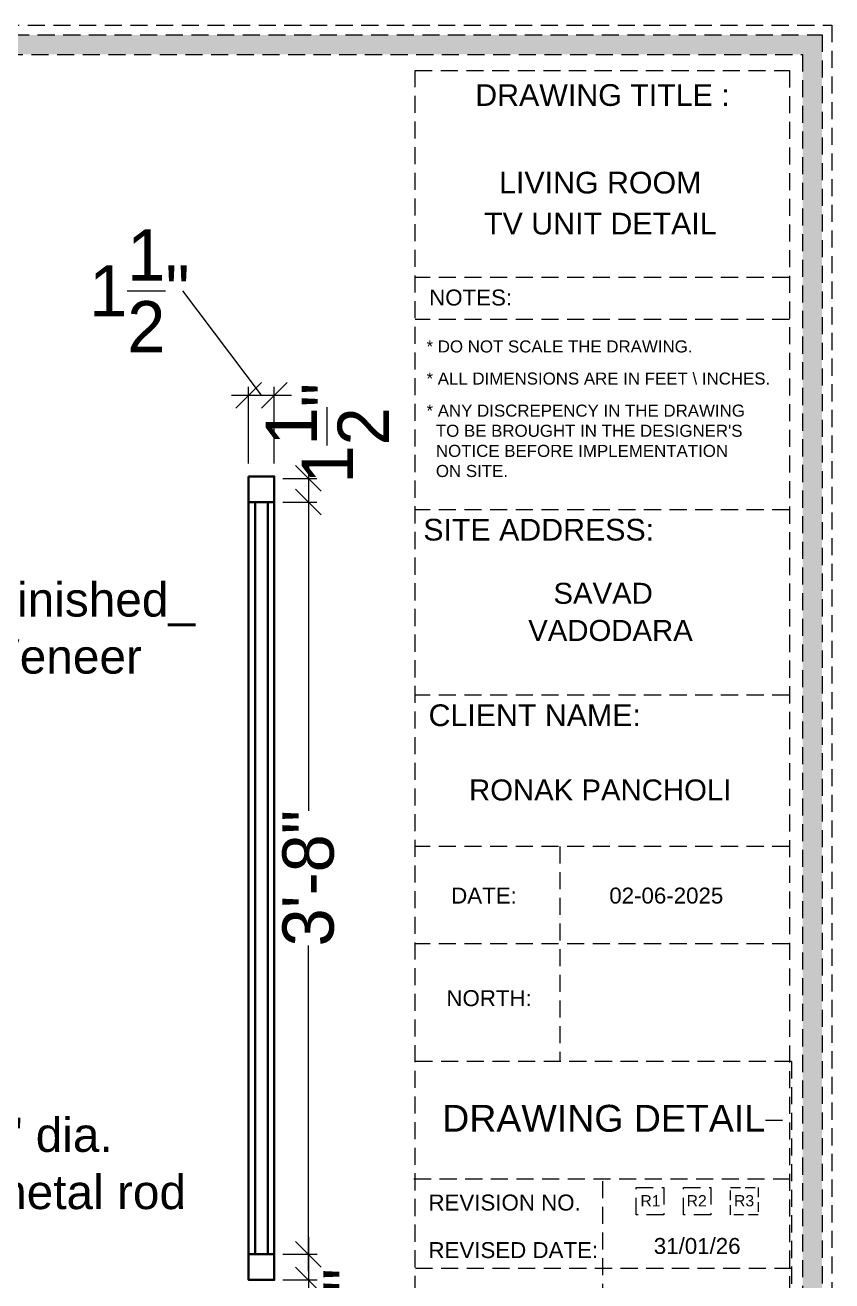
# Model space of a CAD drawing. Header units: millimetres. Extents: x 35877 to 3066687, y -650199 to -40525.
# Drawn here: x 149053.9 to 149101.1, y -179031.3 to -178957.9 of the extents above; entities that cross this region are included whole.
import ezdxf
from ezdxf import colors
from ezdxf.entities.mleader import LeaderData, LeaderLine
from ezdxf.enums import TextEntityAlignment as Align
from ezdxf.math import Vec2, Vec3

# ---------------------------------------------------------------- set-up
doc = ezdxf.new("R2010")
doc.units = ezdxf.units.MM
doc.header["$MEASUREMENT"] = 0
doc.header["$PDMODE"] = 35
doc.linetypes.add('DASHED', pattern=[0.75, 0.5, -0.25])
doc.linetypes.add('DASHEDX2', pattern=[1.5, 1, -0.5])
doc.layers.get('Defpoints').update_dxf_attribs({"color": 220})
for name, color, linetype, lineweight in [('dim05', 1, 'Continuous', 13), ('Dimension', 10, 'DASHEDX2', 20), ('FURNITURE', 32, 'Continuous', 9), ('furniture dimensions', 1, 'DASHED', 0), ('NAME PLATE', 7, 'Continuous', 25), ('wall', 7, 'Continuous', 30)]:
    doc.layers.add(name, color=color, linetype=linetype, lineweight=lineweight)
doc.styles.add('Arial', font='arial.ttf')
doc.styles.add('century g', font='GOTHIC.TTF')
doc.styles.get("Standard").update_dxf_attribs({"font": 'arial.ttf', "height": 6})
doc.dimstyles.new('Archana', dxfattribs={"dimtxt": 2, "dimasz": 0.75, "dimexe": 0.5, "dimexo": 0.5, "dimgap": 0, "dimtad": 0, "dimzin": 0, "dimdsep": 46, "dimlunit": 4, "dimtxsty": 'century g', "dimblk": 'OBLIQUE', "dimcen": 0, "dimdle": 1, "dimclrd": 256, "dimclre": 256, "dimclrt": 256, "dimadec": 0, "dimazin": 0, "dimtfac": 1, "dimtofl": 0, "dimtmove": 1, "dimatfit": 3, "dimfxl": 1, "dimfxlon": 1, "dimtolj": 1, "dimtzin": 0, "dimlwd": -1, "dimlwe": -1, "dimarcsym": 0})

# ---------------------------------------------------------------- blocks, each defined once
blk = doc.blocks.new('aggerg')
at = {"layer": 'Dimension', "color": 42, "true_color": 0xd39e00}
blk.add_lwpolyline([(-1.40991884363757, 1.409918843638991), (1.40991884363757, 1.409918843638991), (1.40991884363757, -1.409918843638991), (-1.40991884363757, -1.409918843638991)], close=True, dxfattribs=at)
at = {"layer": 'NAME PLATE', "lineweight": 0, "insert": (-0.03465492800751235, 0.6240330650325632), "char_height": 1.150668992558973, "width": 2.245794266661655, "attachment_point": 2, "style": 'Arial'}
blk.add_mtext('R3', dxfattribs=at)
blk = doc.blocks.new('_Oblique')
at = {"layer": 'wall', "color": 0, "lineweight": -2}
blk.add_line((-0.5, -0.5), (0.5, 0.5), dxfattribs=at)
blk = doc.blocks.new('*D748')
at = {"layer": 'Defpoints', "color": 0, "linetype": 'Continuous', "lineweight": 0, "transparency": 16777216}
for p in [(149068.455967084, -178979.5445813159), (149066.955967084, -178984.4121923815), (149068.455967084, -178984.4121923815)]:
    blk.add_point(p, dxfattribs=at)
at = {"layer": 'furniture dimensions', "color": 5, "linetype": 'Continuous', "transparency": 16777216}
for p, q in [((149067.705967084, -178979.5445813159), (149063.1101094692, -178973.4404083401)), ((149068.455967084, -178983.5445813159), (149068.455967084, -178979.0445813159)), ((149065.955967084, -178979.5445813159), (149069.455967084, -178979.5445813159))]:
    blk.add_line(p, q, dxfattribs=at)
at = {"layer": 'furniture dimensions', "color": 5, "linetype": 'ByBlock', "transparency": 16777216}
blk.add_line((149066.955967084, -178983.5445813159), (149066.955967084, -178979.0445813159), dxfattribs=at)
at = {"layer": 'furniture dimensions', "color": 5, "linetype": 'Continuous', "transparency": 16777216, "xscale": 1.5, "yscale": 1.5, "zscale": 1.5, "rotation": 180}
blk.add_blockref('_Oblique', (149066.955967084, -178979.5445813159), dxfattribs=at)
at = {"layer": 'furniture dimensions', "color": 5, "linetype": 'Continuous', "transparency": 16777216, "xscale": 1.5, "yscale": 1.5, "zscale": 1.5}
blk.add_blockref('_Oblique', (149068.455967084, -178979.5445813159), dxfattribs=at)
at = {"layer": 'furniture dimensions', "linetype": 'Continuous', "lineweight": 0, "transparency": 16777216, "insert": (149060.5669415562, -178973.4404083401), "char_height": 3, "attachment_point": 5, "style": 'century g'}
blk.add_mtext('\\A1;1{\\H1x;\\S1/2;}"', dxfattribs=at)
blk = doc.blocks.new('*D749')
at = {"layer": 'Defpoints', "color": 0, "linetype": 'Continuous', "lineweight": 0, "transparency": 16777216}
for p in [(149068.455967084, -178984.4121923816), (149068.455967084, -178985.7954844599), (149070.4509698262, -178985.7954844599)]:
    blk.add_point(p, dxfattribs=at)
at = {"layer": 'furniture dimensions', "color": 5, "linetype": 'Continuous', "transparency": 16777216}
for p, q in [((149070.4509698262, -178983.4121923816), (149070.4509698262, -178986.7954844599)), ((149068.955967084, -178985.7954844599), (149070.9509698262, -178985.7954844599))]:
    blk.add_line(p, q, dxfattribs=at)
at = {"layer": 'furniture dimensions', "color": 5, "linetype": 'ByBlock', "transparency": 16777216}
blk.add_line((149068.955967084, -178984.4121923816), (149070.9509698262, -178984.4121923816), dxfattribs=at)
at = {"layer": 'furniture dimensions', "color": 5, "linetype": 'Continuous', "transparency": 16777216, "xscale": 1.5, "yscale": 1.5, "zscale": 1.5}
for p, rotation in [((149070.4509698262, -178984.4121923816), 90), ((149070.4509698262, -178985.7954844599), 270)]:
    blk.add_blockref('_Oblique', p, dxfattribs=dict(at, rotation=rotation))
at = {"layer": 'furniture dimensions', "linetype": 'Continuous', "lineweight": 0, "transparency": 16777216, "insert": (149071.5576497879, -178981.7698819286), "char_height": 3, "attachment_point": 5, "rotation": 90, "style": 'century g'}
blk.add_mtext('\\A1;1{\\H1x;\\S1/2;}"', dxfattribs=at)
blk = doc.blocks.new('*D750')
at = {"layer": 'Defpoints', "color": 0, "linetype": 'Continuous', "lineweight": 0, "transparency": 16777216}
for p in [(149068.455967084, -178985.7954844599), (149068.455967084, -179029.7685414259), (149070.4509698263, -179029.7685414259)]:
    blk.add_point(p, dxfattribs=at)
at = {"layer": 'furniture dimensions', "color": 5, "linetype": 'Continuous', "transparency": 16777216}
for p, q in [((149070.4509698263, -178984.7954844599), (149070.4509698263, -179003.8377573345)), ((149070.4509698263, -179030.7685414259), (149070.4509698263, -179011.7262685513)), ((149068.955967084, -179029.7685414259), (149070.9509698263, -179029.7685414259))]:
    blk.add_line(p, q, dxfattribs=at)
at = {"layer": 'furniture dimensions', "color": 5, "linetype": 'ByBlock', "transparency": 16777216}
blk.add_line((149068.955967084, -178985.7954844599), (149070.9509698263, -178985.7954844599), dxfattribs=at)
at = {"layer": 'furniture dimensions', "color": 5, "linetype": 'Continuous', "transparency": 16777216, "xscale": 1.5, "yscale": 1.5, "zscale": 1.5}
for p, rotation in [((149070.4509698263, -178985.7954844599), 90), ((149070.4509698263, -179029.7685414259), 270)]:
    blk.add_blockref('_Oblique', p, dxfattribs=dict(at, rotation=rotation))
at = {"layer": 'furniture dimensions', "linetype": 'Continuous', "lineweight": 0, "transparency": 16777216, "insert": (149070.4509698263, -179007.7820129429), "char_height": 3, "attachment_point": 5, "rotation": 90, "style": 'century g'}
blk.add_mtext('\\A1;3\'-8"', dxfattribs=at)
blk = doc.blocks.new('*D751')
at = {"layer": 'Defpoints', "color": 0, "linetype": 'Continuous', "lineweight": 0, "transparency": 16777216}
for p in [(149068.455967084, -179029.7685414259), (149068.455967084, -179031.2685414259), (149070.4559670843, -179031.2685414259)]:
    blk.add_point(p, dxfattribs=at)
at = {"layer": 'furniture dimensions', "color": 5, "linetype": 'Continuous', "transparency": 16777216}
for p, q in [((149070.4559670843, -179028.7685414259), (149070.4559670843, -179032.2685414259)), ((149068.955967084, -179031.2685414259), (149070.9559670843, -179031.2685414259))]:
    blk.add_line(p, q, dxfattribs=at)
at = {"layer": 'furniture dimensions', "color": 5, "linetype": 'ByBlock', "transparency": 16777216}
blk.add_line((149068.955967084, -179029.7685414259), (149070.9559670843, -179029.7685414259), dxfattribs=at)
at = {"layer": 'furniture dimensions', "color": 5, "linetype": 'Continuous', "transparency": 16777216, "xscale": 1.5, "yscale": 1.5, "zscale": 1.5}
for p, rotation in [((149070.4559670843, -179029.7685414259), 90), ((149070.4559670843, -179031.2685414259), 270)]:
    blk.add_blockref('_Oblique', p, dxfattribs=dict(at, rotation=rotation))
at = {"layer": 'furniture dimensions', "linetype": 'Continuous', "lineweight": 0, "transparency": 16777216, "insert": (149072.8184228472, -179033.5274496406), "char_height": 3, "attachment_point": 5, "rotation": 90, "style": 'century g'}
blk.add_mtext('\\A1;1{\\H1x;\\S1/2;}"', dxfattribs=at)

msp = doc.modelspace()

# ---------------------------------------------------------------- hatches: boundary and pattern name
at = {"layer": 'Dimension', "true_color": 0xd39e00, "transparency": 33554687}
h = msp.add_hatch(color=42, dxfattribs=at)
h.paths.add_polyline_path([(148937.6148706974, -178958.4764476588), (148937.6148706974, -179073.1232047863), (149100.4942104669, -179073.1232047863), (149100.4942104669, -178958.4764476588)])
h.paths.add_polyline_path([(148938.7579897614, -178959.6195667229), (149099.3510914028, -178959.6195667229), (149099.3510914028, -179071.9800857223), (148938.7579897614, -179071.9800857223)], flags=16)

# ---------------------------------------------------------------- linework, layer by layer
at = {"layer": 'Dimension', "color": 42, "true_color": 0xd39e00, "transparency": 33554687}
for p, q in [((149098.5772122653, -178972.6537355033, 0.2670977910036664), (149076.6910297277, -178972.6537355033, 0.2670977910036664)), ((149098.5772122653, -178975.1193757902, 0.2670977910036664), (149076.6910297277, -178975.1193757902, 0.2670977910036664)), ((149098.5772122653, -178986.2428716457, 0.2670977910036664), (149076.6910297277, -178986.2428716457, 0.2670977910036664)), ((149098.5772122653, -178997.0911500612, 0.2670977910036664), (149076.6910297277, -178997.0911500612, 0.2670977910036664)), ((149098.5772122653, -179005.9306086751, 0.2670977910036664), (149076.6910297277, -179005.9306086751, 0.2670977910036664)), ((149085.1590036848, -179005.9306086751, 0.2670977910036664), (149085.1590036848, -179018.495291068, 0.2670977910036664)), ((149098.5772122653, -179011.6179893953, 0.2670977910036664), (149076.6910297277, -179011.6179893953, 0.2670977910036664)), ((149098.7098004041, -179018.495291068, 0.2670977910036664), (149076.6233634625, -179018.495291068, 0.2670977910036664)), ((149098.7098004041, -179018.495291068, 0.2670977910036664), (149098.7098004041, -179038.4998746886, 0.2670977910036664)), ((149097.1863468722, -179021.9246482601, 0.2670977910036664), (149098.7098004041, -179021.9246482601, 0.2670977910036664)), ((149076.6233634625, -179025.3540054522, 0.2670977910036664), (149098.7098004041, -179025.3540054522, 0.2670977910036664)), ((149087.6665819332, -179038.4998746886, 0.2670977910036664), (149087.6665819332, -179025.3540054522, 0.2670977910036664)), ((149098.7098004041, -179030.6123531468, 0.2670977910036664), (149076.6233634625, -179030.6123531468, 0.2670977910036664))]:
    msp.add_line(p, q, dxfattribs=at)
at = {"layer": 'Dimension', "color": 42, "true_color": 0xd39e00, "transparency": 33554687, "elevation": 0.2670977910036664}
for points in [[(148937.0433111653, -178957.9048881268), (149101.0657699989, -178957.9048881268), (149101.0657699989, -179073.6947643184), (148937.0433111653, -179073.6947643184)], [(148937.6148706974, -178958.4764476588), (149100.4942104669, -178958.4764476588), (149100.4942104669, -179073.1232047863), (148937.6148706974, -179073.1232047863)], [(148938.7579897614, -178959.6195667229), (149099.3510914028, -178959.6195667229), (149099.3510914028, -179071.9800857223), (148938.7579897614, -179071.9800857223)], [(149076.6910297277, -179071.0392862638), (149076.6910297277, -178960.5603661814), (149098.5772122653, -178960.5603661814), (149098.5772122653, -179071.0392862638)], [(149089.6215339965, -179025.8627398214), (149091.2332391054, -179025.8627398214), (149091.2332391054, -179027.4744449304), (149089.6215339965, -179027.4744449304)], [(149092.3823386142, -179025.8627398214), (149093.994043723, -179025.8627398214), (149093.994043723, -179027.4744449304), (149092.3823386142, -179027.4744449304)]]:
    msp.add_lwpolyline(points, close=True, dxfattribs=at)
at = {"layer": 'FURNITURE', "color": 18, "lineweight": 30, "true_color": 0x000000, "transparency": 33554687}
for p, q in [((149066.950969826, -178985.7954844599), (149068.455967084, -178985.7954844599)), ((149066.9559488269, -179029.7685414258), (149068.4559488269, -179029.7685414258))]:
    msp.add_line(p, q, dxfattribs=at)
msp.add_lwpolyline([(149066.955967084, -178984.2954844599), (149068.455967084, -178984.2954844599), (149068.455967084, -179031.2685414258), (149066.955967084, -179031.2685414258)], close=True, dxfattribs=at)
at = {"layer": 'furniture dimensions', "color": 42, "linetype": 'Continuous', "lineweight": 30, "true_color": 0xd39e00, "transparency": 33554687}
for p, q in [((149067.3293431903, -178985.7954844599), (149067.3309488267, -179029.7685414258)), ((149068.0793431907, -178985.7954844599), (149068.0809488272, -179029.7685414258))]:
    msp.add_line(p, q, dxfattribs=at)

# ---------------------------------------------------------------- block references
at = {"layer": 'NAME PLATE', "transparency": 33554687, "xscale": 0.5715595320167932, "yscale": 0.5715595320167932, "zscale": 0.5715595320167932}
msp.add_blockref('aggerg', (149095.9489957863, -179026.6685923759, 0.2670977910036664), dxfattribs=at)

# ---------------------------------------------------------------- texts
at = {"layer": 'NAME PLATE', "transparency": 33554687, "style": 'Arial'}
for s, height, p in [('DRAWING TITLE : ', 1.269710009649865, (149087.8936200984, -178962.6277807068, 0.2670977910036664)), ('LIVING ROOM', 1.269710009649865, (149087.519292033, -178967.7499311173, 0.2670977910036664)), ('TV UNIT DETAIL', 1.269710009649865, (149087.5247849789, -178970.1445254767, 0.2670977910036664)), ('NOTES:', 0.9329272161449639, (149079.9376317377, -178974.2984908734, 0.2670977910036664)), ('SITE ADDRESS:', 1.269710009649865, (149083.9189314119, -178988.0417000428, 0.2670977910036664)), (' SAVAD ', 1.227411706866641, (149087.6877128854, -178991.7408127497, 0.2089718480854303)), ('VADODARA', 1.227411706866641, (149088.1181653444, -178993.9115112296, 0.2089718480854303)), ('CLIENT NAME:', 1.269710009649865, (149083.6875364083, -178998.8899784584, 0.2670977910036664)), ('RONAK PANCHOLI    ', 1.227411706866641, (149088.4675519577, -179003.2380171337, 0.2089718480854303)), ('DATE:', 0.9329272161449639, (149080.7200122572, -179009.2659539091, 0.2670977910036664)), ('02-06-2025', 0.9329272161449639, (149091.3816928674, -179009.2659539091, 0.2670977910036664)), ('NORTH:', 0.9329272161449639, (149081.0177910681, -179015.2636048275, 0.2670977910036664)), ('DRAWING DETAIL', 1.569774385437401, (149087.7183500122, -179022.605561091, 0.2670977910036664)), ('REVISION NO.', 0.9329272161449639, (149081.9247008288, -179027.2133081268, 0.2670977910036664)), ('REVISED DATE: ', 0.9329272161449639, (149082.612941473, -179029.994907471, 0.2670977910036664))]:
    msp.add_text(s, height=height, dxfattribs=at).set_placement(p, align=Align.CENTER)
for s, p in [('R1', (149089.8685631591, -179026.9722878756, 0.2670977910036664)), ('R2', (149092.5692527964, -179026.9722878757, 0.2670977910036664))]:
    msp.add_text(s, height=0.6576758308932418, dxfattribs=at).set_placement(p)
at = {"layer": 'NAME PLATE', "transparency": 33554687, "char_height": 0.7055995938941774, "width": 27.26099159204881, "attachment_point": 1, "style": 'Arial'}
for s, insert in [('* DO NOT SCALE THE DRAWING.', (149077.3594098795, -178976.3403316775, 0.2670977910036664)), ('* ALL DIMENSIONS ARE IN FEET \\\\ INCHES.', (149077.3594098795, -178978.2166739315, 0.2670977910036664)), ("* ANY DISCREPENCY IN THE DRAWING \\P  TO BE BROUGHT IN THE DESIGNER'S\\P  NOTICE BEFORE IMPLEMENTATION \\P  ON SITE.", (149077.3594098795, -178980.0930161855, 0.2670977910036664))]:
    msp.add_mtext(s, dxfattribs=dict(at, insert=insert))
at = {"layer": 'NAME PLATE', "lineweight": 0, "transparency": 33554687, "insert": (149093.1881911686, -179028.8188145813, 0.2670977910036664), "char_height": 0.9329272161449639, "width": 8.08489320174112, "attachment_point": 2, "style": 'Arial'}
msp.add_mtext('31/01/26', dxfattribs=at)

# ---------------------------------------------------------------- dimensions: what is measured, and where the dimension line sits
at = {"layer": 'furniture dimensions', "color": 5, "linetype": 'Continuous', "lineweight": 0}
dim = msp.add_linear_dim(base=(149068.455967084, -178979.5445813159), p1=(149066.955967084, -178984.4121923815), p2=(149068.455967084, -178984.4121923815), dimstyle='Archana', override={"dimtxt": 3, "dimasz": 1.5, "dimdec": 1, "dimclrd": 5, "dimclre": 5, "dimfxl": 4}, dxfattribs=at)
dim.commit()
dim.dimension.update_dxf_attribs({"geometry": '*D748', "text_midpoint": (149063.1101094692, -178973.4404083401), "dimtype": 160})
for base, p1, p2, picture, middle in [((149070.4509698262, -178985.7954844599), (149068.455967084, -178984.4121923815), (149068.455967084, -178985.7954844599), '*D749', (149071.5576497879, -178981.7698819286)), ((149070.4559670843, -179031.2685414259), (149068.455967084, -179029.7685414258), (149068.455967084, -179031.2685414258), '*D751', (149072.8184228472, -179033.5274496406))]:
    dim = msp.add_linear_dim(base=base, p1=p1, p2=p2, angle=90, dimstyle='Archana', override={"dimtxt": 3, "dimasz": 1.5, "dimdec": 1, "dimclrd": 5, "dimclre": 5, "dimfxl": 4}, dxfattribs=at)
    dim.commit()
    dim.dimension.update_dxf_attribs({"geometry": picture, "text_midpoint": middle, "dimtype": 160})
dim = msp.add_linear_dim(base=(149070.4509698263, -179029.7685414259), p1=(149068.455967084, -178985.7954844599), p2=(149068.455967084, -179029.7685414258), angle=90, dimstyle='Archana', override={"dimtxt": 3, "dimasz": 1.5, "dimdec": 1, "dimclrd": 5, "dimclre": 5, "dimfxl": 4}, dxfattribs=at)
dim.commit()
dim.dimension.update_dxf_attribs({"geometry": '*D750', "text_midpoint": (149070.4509698263, -179007.7820129429)})

# ---------------------------------------------------------------- leaders
at = {"layer": 'dim05', "color": 1, "lineweight": 0, "transparency": 33554687}
ml = msp.add_multileader_mtext('Standard', dxfattribs=at)
ml.set_content('Finished_\\PVeneer', color=1)
ml.set_leader_properties(color=5)
ml.build(insert=Vec2(0, 0))
ml.multileader.update_dxf_attribs({"text_right_attachment_type": 6, "dogleg_length": 0.36, "arrow_head_size": 2})
ctx = ml.context
ctx.base_point, ctx.char_height, ctx.arrow_head_size, ctx.landing_gap_size, ctx.plane_origin = Vec3(149051.6157645386, -178991.502040343), 2, 2, 0.09, Vec3(149036.484138243, -178991.502040343)
ctx.right_attachment = 6
notes = []
notes.append((ctx, [(0, (1, 1, 0), (149051.2557645386, -178991.502040343), (1, 0), 0.36, [(0, [(149032.613727562, -178991.502040343)], 0, [])])]))
ctx.mtext.insert, ctx.mtext.width, ctx.mtext.flow_direction = Vec3(149051.7057645386, -178990.4856692653), 14.68212824010914, 5
ml = msp.add_multileader_mtext('Standard', dxfattribs=at)
ml.set_content('\\A1;{\\H0.7x;\\S1/2;}" dia. \\Pmetal rod', color=1)
ml.set_leader_properties(color=5)
ml.build(insert=Vec2(0, 0))
ml.multileader.update_dxf_attribs({"text_right_attachment_type": 6, "dogleg_length": 0.36, "arrow_head_size": 2})
ctx = ml.context
ctx.base_point, ctx.char_height, ctx.arrow_head_size, ctx.landing_gap_size, ctx.plane_origin = Vec3(149051.5594279854, -179022.121034178), 2, 2, 0.09, Vec3(149036.4278016899, -179022.121034178)
ctx.right_attachment = 6
notes.append((ctx, [(0, (1, 1, 0), (149051.1994279854, -179022.121034178), (1, 0), 0.36, [(0, [(149037.1542112572, -179022.1296094531)], 0, [])])]))
ctx.mtext.insert, ctx.mtext.width, ctx.mtext.flow_direction = Vec3(149051.6494279854, -179021.1046631002), 23.76669013743447, 5
for ctx, leaders in notes:
    for number, flags, end, landing, length, lines in leaders:
        leader = LeaderData()
        leader.index, (leader.has_last_leader_line, leader.has_dogleg_vector, leader.attachment_direction) = number, flags
        leader.last_leader_point, leader.dogleg_vector, leader.dogleg_length = Vec3(end), Vec3(landing), length
        for number, points, colour, breaks in lines:
            line = LeaderLine()
            line.index, line.vertices, line.color, line.breaks = number, Vec3.list(points), colors.encode_raw_color(colour), breaks
            leader.lines.append(line)
        ctx.leaders.append(leader)

doc.saveas('drawing.dxf')
